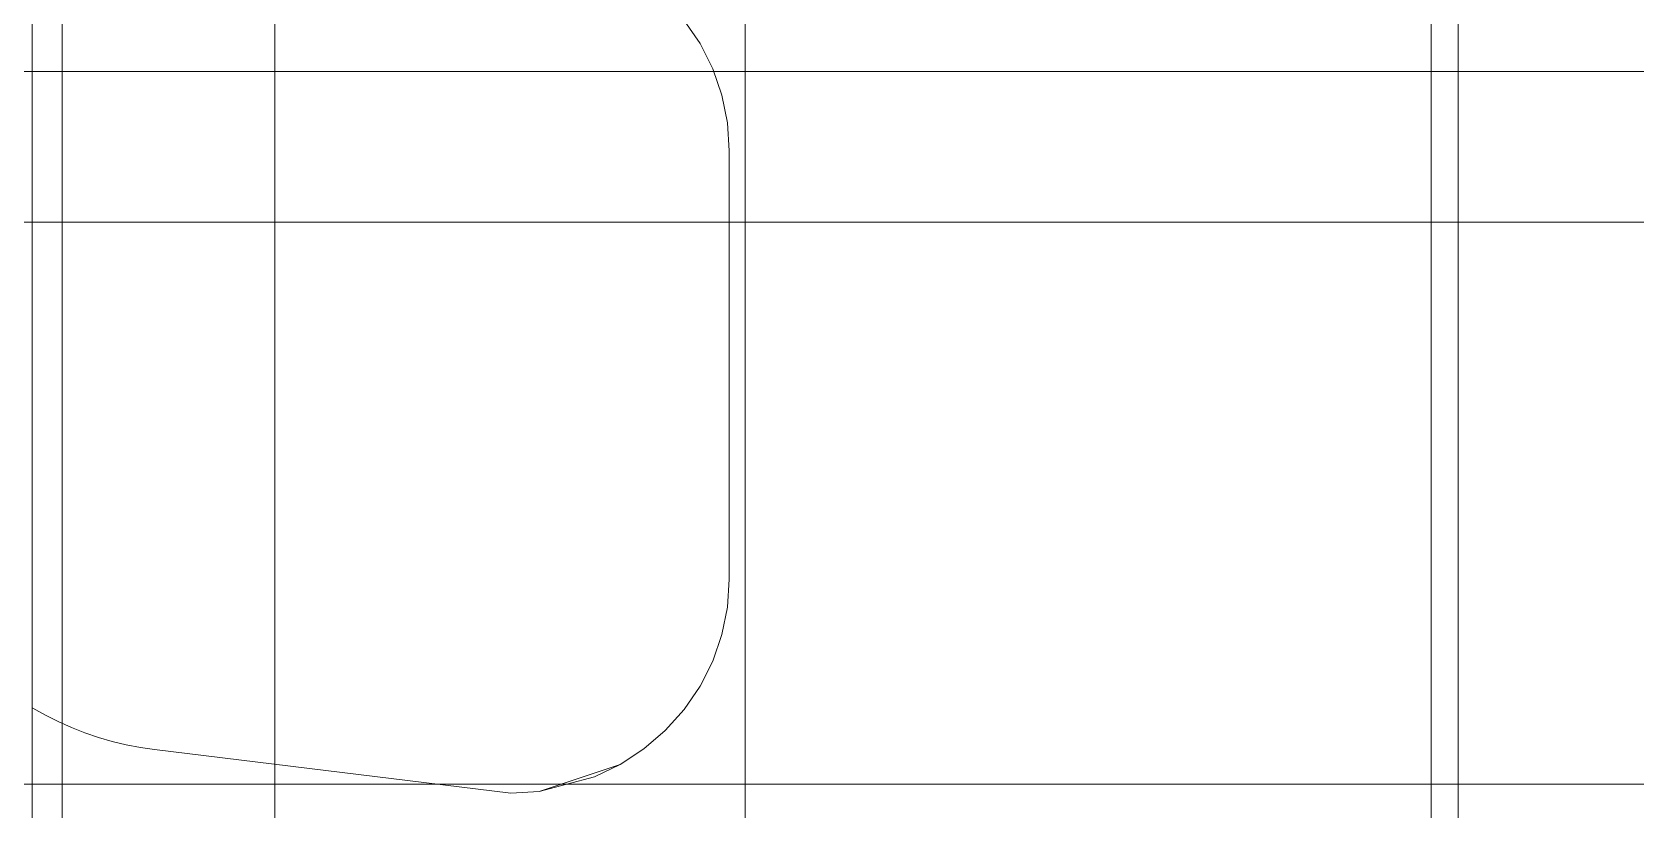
# Model space of a CAD drawing. Extents: x -566 to 72611, y -487 to 32334.
# Drawn here: x 105.53 to 133.65, y 104.69 to 118.33 of the extents above; entities that cross this region are included whole.
import ezdxf

# ---------------------------------------------------------------- set-up
doc = ezdxf.new("R2010")
doc.units = 0
doc.header["$LTSCALE"] = 0.5
doc.header["$MEASUREMENT"] = 0
doc.layers.add('ceilling', color=141, linetype='CONTINUOUS', lineweight=18)
doc.layers.add('floor', color=7, linetype='CONTINUOUS', lineweight=5, true_color=0xcfcfcf)
doc.layers.add('layout', color=7, linetype='CONTINUOUS', lineweight=5, true_color=0xcfcfcf)

msp = doc.modelspace()

# ---------------------------------------------------------------- hatches: boundary and pattern name
at = {"layer": 'floor'}
h = msp.add_hatch(dxfattribs=at)
h.set_pattern_fill('ANSI37', color=256, scale=100, angle=45)
h.set_pattern_definition([(90, (243.028, 267.632), (-12.5, 9e-16), []), (180, (243.028, 267.632), (-9e-16, -12.5), [])])
h.paths.add_polyline_path([(253.46925, 349.5), (154.11744, 349.5), (154.11744, 348.5), (101.14781, 348.5), (101.14781, 349.5), (0, 349.5), (0, 344.5), (36, 344.5, -0.33835703), (0, 308.66941), (0, 308.5), (0, 173.75), (253.46925, 173.75)])
h.paths.add_polyline_path([(36, 344.5), (0, 344.5), (0, 308.66941, 0.33835703)], flags=17)
h.paths.add_polyline_path([(253.46925, 173.75), (0, 173.75), (0, 173.74997), (0, 169.75), (253.46925, 169.75)])
h.paths.add_polyline_path([(253.46925, 169.75), (0, 169.75), (0, 149.21137), (36, 149.21137, -0.33835703), (0, 113.38078), (0, 113.21137), (0, 29.94998), (0, -5), (253.46925, -5)])
h.paths.add_polyline_path([(36, 149.21137), (0, 149.21137), (0, 113.38078, 0.33835703)], flags=17)
h.paths.add_polyline_path([(575.25, 169.75), (510, 169.75), (474.75, 169.75), (327.5, 169.75), (285.46925, 169.75), (285.46925, 165.75), (253.46925, 165.75), (253.46925, -5), (263.99725, -5), (263.99725, 95.99051), (287, 95.99051), (287, 97.5), (292, 97.5), (292, -5), (341.25, -5), (341.25, 13.02988), (341.25012, 15.02988), (346.24839, 15.02988, 0.36108524), (374.08728, 41.24999), (346.25012, 41.24999), (346.25012, 42.99999), (341.25, 42.99999), (341.25, 44.99999), (341.25, 97.5), (357.75, 97.5), (405.75, 97.5), (575.25, 97.5)])

# ---------------------------------------------------------------- linework, layer by layer
at = {"layer": 'ceilling'}
for p, q in [((106.06343, 169.75), (106.06343, -5)), ((130.06343, 169.75), (130.06343, -5)), ((0, 115), (575.25, 115)), ((0, 115), (575.25, 115))]:
    msp.add_line(p, q, dxfattribs=at)
at = {"layer": 'layout'}
for points in [[(109.79249, 111.00927, 69.70786), (109.79432, 126.93401, 69.72025), (109.79249, 126.93407, 69.70786)], [(116.96656, 118.53814, 60.05685), (117.24501, 118.12963, 58.93004), (116.96656, 118.53814, 58.93004)], [(117.24501, 118.12963, 58.93004), (116.96656, 118.53814, 60.05685), (117.24501, 118.12963, 60.05685)], [(117.24501, 118.12963, 60.05685), (117.46669, 117.68896, 58.93004), (117.24501, 118.12963, 58.93004)], [(117.46669, 117.68896, 58.93004), (117.24501, 118.12963, 60.05685), (117.46669, 117.68896, 60.05685)], [(117.46669, 117.68896, 60.05685), (117.62782, 117.22375, 58.93004), (117.46669, 117.68896, 58.93004)], [(117.62782, 117.22375, 58.93004), (117.46669, 117.68896, 60.05685), (117.62782, 117.22375, 60.05685)], [(117.62782, 117.22375, 60.05685), (117.72548, 116.74187, 58.93004), (117.62782, 117.22375, 58.93004)], [(117.72548, 116.74187, 58.93004), (117.62782, 117.22375, 60.05685), (117.72548, 116.74187, 60.05685)], [(117.72548, 116.74187, 60.05685), (117.75831, 116.25158, 58.93004), (117.72548, 116.74187, 58.93004)], [(117.75831, 116.25158, 58.93004), (117.72548, 116.74187, 60.05685), (117.75831, 116.25158, 60.05685)], [(117.75831, 116.25158, 60.05685), (117.75831, 108.73946, 58.93004), (117.75831, 116.25158, 58.93004)], [(117.75831, 108.73946, 58.93004), (117.75831, 116.25158, 60.05685), (117.75831, 108.73946, 60.05685)], [(109.79432, 96.19363, 69.72025), (109.79249, 111.00927, 69.70786), (109.79249, 96.19356, 69.70786)], [(117.75831, 108.73946, 60.05685), (117.72548, 108.2492, 58.93004), (117.75831, 108.73946, 58.93004)], [(117.72548, 108.2492, 58.93004), (117.75831, 108.73946, 60.05685), (117.72548, 108.2492, 60.05685)], [(117.72548, 108.2492, 60.05685), (117.62782, 107.76733, 58.93004), (117.72548, 108.2492, 58.93004)], [(117.62782, 107.76733, 58.93004), (117.72548, 108.2492, 60.05685), (117.62782, 107.76733, 60.05685)], [(117.62782, 107.76733, 60.05685), (117.46669, 107.30209, 58.93004), (117.62782, 107.76733, 58.93004)], [(117.46669, 107.30209, 58.93004), (117.62782, 107.76733, 60.05685), (117.46669, 107.30209, 60.05685)], [(117.46669, 107.30209, 60.05685), (117.24501, 106.86144, 58.93004), (117.46669, 107.30209, 58.93004)], [(117.24501, 106.86144, 58.93004), (117.46669, 107.30209, 60.05685), (117.24501, 106.86144, 60.05685)], [(117.24501, 106.86144, 60.05685), (116.96656, 106.4529, 58.93004), (117.24501, 106.86144, 58.93004)], [(116.96656, 106.4529, 58.93004), (117.24501, 106.86144, 60.05685), (116.96656, 106.4529, 60.05685)], [(105.54762, 106.47744, 60.05685), (105.76698, 106.35366, 58.93004), (105.76698, 106.35366, 60.05685)], [(105.76698, 106.35366, 58.93004), (105.54762, 106.47744, 60.05685), (105.54762, 106.47744, 58.93004)], [(105.76698, 106.35366, 60.05685), (105.99195, 106.2401, 58.93004), (105.99195, 106.2401, 60.05685)], [(105.99195, 106.2401, 58.93004), (105.76698, 106.35366, 60.05685), (105.76698, 106.35366, 58.93004)], [(116.96656, 106.4529, 60.05685), (116.63612, 106.08352, 58.93004), (116.96656, 106.4529, 58.93004)], [(116.63612, 106.08352, 58.93004), (116.96656, 106.4529, 60.05685), (116.63612, 106.08352, 60.05685)], [(105.99195, 106.2401, 60.05685), (106.22206, 106.13699, 58.93004), (106.22206, 106.13699, 60.05685)], [(106.22206, 106.13699, 58.93004), (105.99195, 106.2401, 60.05685), (105.99195, 106.2401, 58.93004)], [(106.45692, 106.04452, 58.93004), (106.22206, 106.13699, 60.05685), (106.22206, 106.13699, 58.93004)], [(106.45692, 106.04452, 60.05685), (106.45692, 106.04452, 58.93004), (106.22206, 106.13699, 60.05685)], [(106.45692, 106.04452, 60.05685), (106.69593, 105.96294, 58.93004), (106.69593, 105.96294, 60.05685)], [(106.69593, 105.96294, 58.93004), (106.45692, 106.04452, 60.05685), (106.45692, 106.04452, 58.93004)], [(116.25941, 105.75957, 60.05685), (116.63612, 106.08352, 58.93004), (116.63612, 106.08352, 60.05685)], [(116.63612, 106.08352, 58.93004), (116.25941, 105.75957, 60.05685), (116.25941, 105.75957, 58.93004)], [(106.69593, 105.96294, 60.05685), (106.93861, 105.89242, 58.93004), (106.93861, 105.89242, 60.05685)], [(106.93861, 105.89242, 58.93004), (106.69593, 105.96294, 60.05685), (106.69593, 105.96294, 58.93004)], [(106.93861, 105.89242, 60.05685), (107.18434, 105.83312, 58.93004), (107.18434, 105.83312, 60.05685)], [(107.18434, 105.83312, 58.93004), (106.93861, 105.89242, 60.05685), (106.93861, 105.89242, 58.93004)], [(107.18434, 105.83312, 60.05685), (107.43263, 105.78515, 58.93004), (107.43263, 105.78515, 60.05685)], [(107.43263, 105.78515, 58.93004), (107.18434, 105.83312, 60.05685), (107.18434, 105.83312, 58.93004)], [(107.43263, 105.78515, 60.05685), (107.68299, 105.74862, 58.93004), (107.68299, 105.74862, 60.05685)], [(107.68299, 105.74862, 58.93004), (107.43263, 105.78515, 60.05685), (107.43263, 105.78515, 58.93004)], [(107.68299, 105.74862, 60.05685), (113.92714, 104.98339, 58.93004), (113.92714, 104.98339, 60.05685)], [(113.92714, 104.98339, 58.93004), (107.68299, 105.74862, 60.05685), (107.68299, 105.74862, 58.93004)], [(115.84266, 105.48663, 60.05685), (116.25941, 105.75957, 58.93004), (116.25941, 105.75957, 60.05685)], [(116.25941, 105.75957, 58.93004), (115.84266, 105.48663, 60.05685), (115.84266, 105.48663, 58.93004)], [(115.84266, 105.48663, 58.93004), (115.3932, 105.26931, 60.05685), (114.42714, 105.01553, 58.93004)], [(115.3932, 105.26931, 60.05685), (115.84266, 105.48663, 58.93004), (115.84266, 105.48663, 60.05685)], [(113.92714, 104.98339, 60.05685), (114.42714, 105.01553, 58.93004), (114.42714, 105.01553, 60.05685)], [(114.42714, 105.01553, 58.93004), (113.92714, 104.98339, 60.05685), (113.92714, 104.98339, 58.93004)]]:
    msp.add_3dface(points, dxfattribs=at)

doc.saveas('drawing.dxf')
